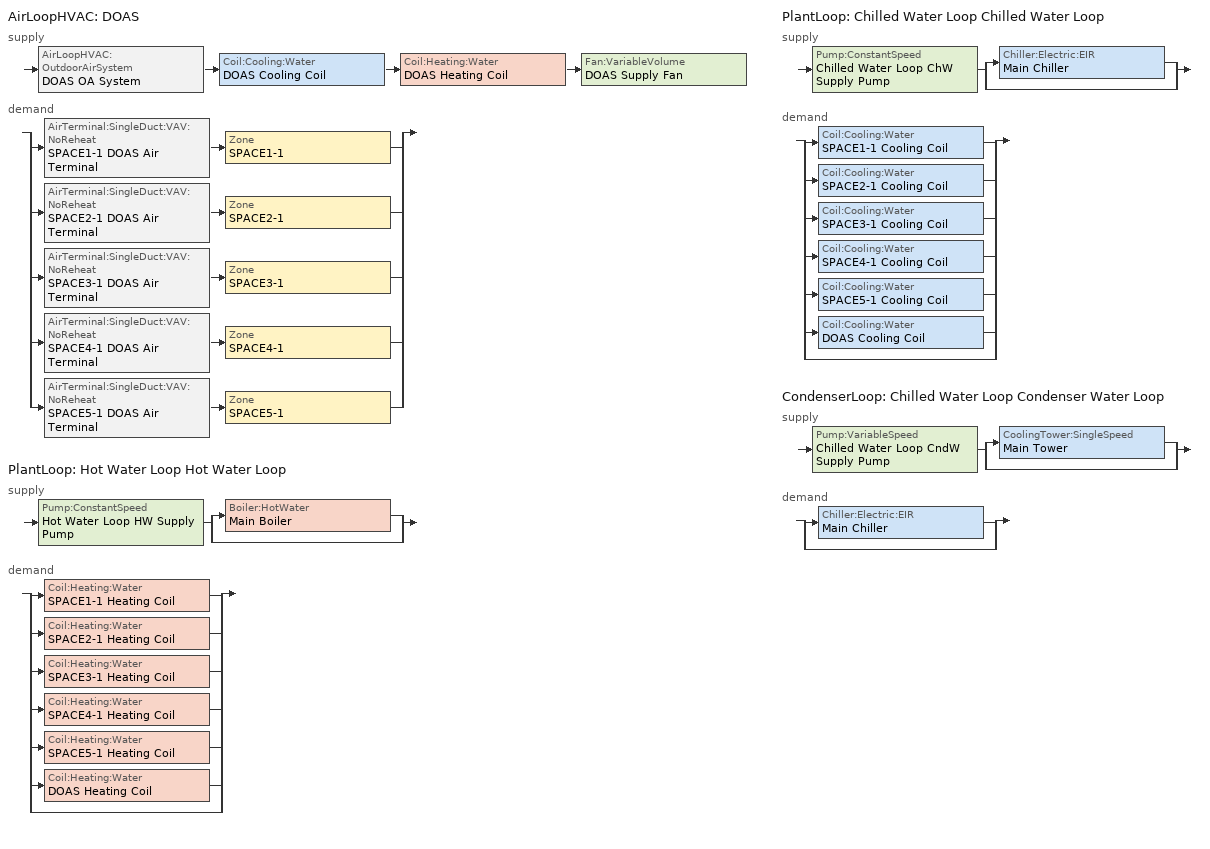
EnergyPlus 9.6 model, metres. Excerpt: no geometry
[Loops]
AirLoopHVAC 'DOAS'
 supply: AirLoopHVAC:OutdoorAirSystem 'DOAS OA System' > Coil:Cooling:Water 'DOAS Cooling Coil' > Coil:Heating:Water 'DOAS Heating Coil' > Fan:VariableVolume 'DOAS Supply Fan'
 demand: split
  | AirTerminal:SingleDuct:VAV:NoReheat 'SPACE1-1 DOAS Air Terminal' > Zone 'SPACE1-1'
  | AirTerminal:SingleDuct:VAV:NoReheat 'SPACE2-1 DOAS Air Terminal' > Zone 'SPACE2-1'
  | AirTerminal:SingleDuct:VAV:NoReheat 'SPACE3-1 DOAS Air Terminal' > Zone 'SPACE3-1'
  | AirTerminal:SingleDuct:VAV:NoReheat 'SPACE4-1 DOAS Air Terminal' > Zone 'SPACE4-1'
  | AirTerminal:SingleDuct:VAV:NoReheat 'SPACE5-1 DOAS Air Terminal' > Zone 'SPACE5-1'
PlantLoop 'Hot Water Loop Hot Water Loop'
 supply: Pump:ConstantSpeed 'Hot Water Loop HW Supply Pump' > split
  | Boiler:HotWater 'Main Boiler'
  | bypass
 demand: split
  | Coil:Heating:Water 'SPACE1-1 Heating Coil'
  | Coil:Heating:Water 'SPACE2-1 Heating Coil'
  | Coil:Heating:Water 'SPACE3-1 Heating Coil'
  | Coil:Heating:Water 'SPACE4-1 Heating Coil'
  | Coil:Heating:Water 'SPACE5-1 Heating Coil'
  | Coil:Heating:Water 'DOAS Heating Coil'
  | bypass
PlantLoop 'Chilled Water Loop Chilled Water Loop'
 supply: Pump:ConstantSpeed 'Chilled Water Loop ChW Supply Pump' > split
  | Chiller:Electric:EIR 'Main Chiller'
  | bypass
 demand: split
  | Coil:Cooling:Water 'SPACE1-1 Cooling Coil'
  | Coil:Cooling:Water 'SPACE2-1 Cooling Coil'
  | Coil:Cooling:Water 'SPACE3-1 Cooling Coil'
  | Coil:Cooling:Water 'SPACE4-1 Cooling Coil'
  | Coil:Cooling:Water 'SPACE5-1 Cooling Coil'
  | Coil:Cooling:Water 'DOAS Cooling Coil'
  | bypass
CondenserLoop 'Chilled Water Loop Condenser Water Loop'
 supply: Pump:VariableSpeed 'Chilled Water Loop CndW Supply Pump' > split
  | CoolingTower:SingleSpeed 'Main Tower'
  | bypass
 demand: split
  | Chiller:Electric:EIR 'Main Chiller'
  | bypass
[ThermostatSetpoint:DualSetpoint]
All Zones Dual SP Control: Heating Setpoint Temperature Schedule=Htg-SetP-Sch; Cooling Setpoint Temperature Schedule=Clg-SetP-Sch
[ZoneControl:Thermostat] Control Type Schedule=HVACTemplate-Always 4; Control=All Zones Dual SP Control
Name | Zone or ZoneList
SPACE1-1 Thermostat | SPACE1-1
SPACE2-1 Thermostat | SPACE2-1
SPACE3-1 Thermostat | SPACE3-1
SPACE4-1 Thermostat | SPACE4-1
SPACE5-1 Thermostat | SPACE5-1
[DesignSpecification:OutdoorAir] Outdoor Air Method=flow/person; Outdoor Air Flow per Person {m3/s}=0.00944; Outdoor Air Flow per Zone Floor Area {m3/s-m2}=0; Outdoor Air Flow per Zone {m3/s}=0
SZ DSOA SPACE1-1; SZ DSOA SPACE2-1; SZ DSOA SPACE3-1; SZ DSOA SPACE4-1; SZ DSOA SPACE5-1
[Sizing:Zone] Zone Cooling Design Supply Air Temperature Input Method=SupplyAirTemperature; Zone Cooling Design Supply Air Temperature {C}=12.5; Zone Cooling Design Supply Air Temperature Difference {delta C}=11.11; Zone Heating Design Supply Air Temperature Input Method=SupplyAirTemperature; Zone Heating Design Supply Air Temperature {C}=50; Zone Cooling Design Supply Air Humidity Ratio {kg-H20/kg-air}=0.008; Zone Heating Design Supply Air Humidity Ratio {kg-H2O/kg-air}=0.008; Cooling Design Air Flow Method=DesignDay; Cooling Design Air Flow Rate {m3/s}=0; Cooling Minimum Air Flow Fraction=0; Heating Design Air Flow Method=DesignDay; Heating Design Air Flow Rate {m3/s}=0; Heating Maximum Air Flow Fraction=0
Name | Design Specification Outdoor Air Object | Design Specification Zone Air Distribution Object
SPACE1-1 | SZ DSOA SPACE1-1 | SZ DSZAD SPACE1-1
SPACE2-1 | SZ DSOA SPACE2-1 | SZ DSZAD SPACE2-1
SPACE3-1 | SZ DSOA SPACE3-1 | SZ DSZAD SPACE3-1
SPACE4-1 | SZ DSOA SPACE4-1 | SZ DSZAD SPACE4-1
SPACE5-1 | SZ DSOA SPACE5-1 | SZ DSZAD SPACE5-1
[DesignSpecification:ZoneAirDistribution] Zone Air Distribution Effectiveness in Cooling Mode=1; Zone Air Distribution Effectiveness in Heating Mode=1
SZ DSZAD SPACE1-1; SZ DSZAD SPACE2-1; SZ DSZAD SPACE3-1; SZ DSZAD SPACE4-1; SZ DSZAD SPACE5-1
[Zone equipment]
SPACE1-1: SPACE1-1 DOAS Air Terminal, SPACE1-1 Fan Coil
SPACE2-1: SPACE2-1 DOAS Air Terminal, SPACE2-1 Fan Coil
SPACE3-1: SPACE3-1 DOAS Air Terminal, SPACE3-1 Fan Coil
SPACE4-1: SPACE4-1 DOAS Air Terminal, SPACE4-1 Fan Coil
SPACE5-1: SPACE5-1 DOAS Air Terminal, SPACE5-1 Fan Coil
[AirTerminal:SingleDuct:VAV:NoReheat] Maximum Air Flow Rate {m3/s}=autosize; Zone Minimum Air Flow Input Method=Constant; Constant Minimum Air Flow Fraction=1
SPACE1-1 DOAS Air Terminal; SPACE2-1 DOAS Air Terminal; SPACE3-1 DOAS Air Terminal; SPACE4-1 DOAS Air Terminal; SPACE5-1 DOAS Air Terminal
[ZoneHVAC:FourPipeFanCoil] Availability Schedule=FanAvailSched; Capacity Control Method=CyclingFan; Maximum Supply Air Flow Rate {m3/s}=autosize; Low Speed Supply Air Flow Ratio=0.33; Medium Speed Supply Air Flow Ratio=0.66; Maximum Outdoor Air Flow Rate {m3/s}=0; Maximum Cold Water Flow Rate {m3/s}=autosize; Minimum Cold Water Flow Rate {m3/s}=0; Cooling Convergence Tolerance=0.001; Maximum Hot Water Flow Rate {m3/s}=autosize; Minimum Hot Water Flow Rate{m3/s}=0; Heating Convergence Tolerance=0.001
Name | Fan | Cooling Coil | Heating Coil
SPACE1-1 Fan Coil | SPACE1-1 Supply Fan | SPACE1-1 Cooling Coil | SPACE1-1 Heating Coil
SPACE2-1 Fan Coil | SPACE2-1 Supply Fan | SPACE2-1 Cooling Coil | SPACE2-1 Heating Coil
SPACE3-1 Fan Coil | SPACE3-1 Supply Fan | SPACE3-1 Cooling Coil | SPACE3-1 Heating Coil
SPACE4-1 Fan Coil | SPACE4-1 Supply Fan | SPACE4-1 Cooling Coil | SPACE4-1 Heating Coil
SPACE5-1 Fan Coil | SPACE5-1 Supply Fan | SPACE5-1 Cooling Coil | SPACE5-1 Heating Coil
[Fan:SystemModel] Availability Schedule=FanAvailSched; Design Maximum Air Flow Rate {m3/s}=autosize; Speed Control Method=Discrete; Electric Power Minimum Flow Rate Fraction=0; Design Pressure Rise {Pa}=75; Motor Efficiency=0.9; Motor in Airstream Fraction=1; Design Electric Power Consumption {W}=autosize; Design Power Sizing Method=TotalEfficiencyAndPressure; Fan Total Efficiency=0.7; Number of Speeds=1; Speed 1 Flow Fraction=1; Speed 1 Electric Power Fraction=1
SPACE1-1 Supply Fan; SPACE2-1 Supply Fan; SPACE3-1 Supply Fan; SPACE4-1 Supply Fan; SPACE5-1 Supply Fan
[Coil:Cooling:Water] Design Water Flow Rate {m3/s}=autosize; Design Air Flow Rate {m3/s}=autosize; Design Inlet Water Temperature {C}=autosize; Design Inlet Air Temperature {C}=autosize; Design Outlet Air Temperature {C}=autosize; Design Inlet Air Humidity Ratio {kg-H2O/kg-air}=autosize; Design Outlet Air Humidity Ratio {kg-H2O/kg-air}=autosize; Type of Analysis=DetailedAnalysis; Heat Exchanger Configuration=CrossFlow
SPACE1-1 Cooling Coil; SPACE2-1 Cooling Coil; SPACE3-1 Cooling Coil; SPACE4-1 Cooling Coil; SPACE5-1 Cooling Coil; DOAS Cooling Coil
[Coil:Heating:Water] U-Factor Times Area Value {W/K}=autosize; Maximum Water Flow Rate {m3/s}=autosize; Performance Input Method=UFactorTimesAreaAndDesignWaterFlowRate; Rated Inlet Water Temperature=82.2; Rated Inlet Air Temperature=16.6; Rated Outlet Water Temperature=71.1; Rated Outlet Air Temperature=32.2; Rated Ratio for Air and Water Convection=0.5
Name | Rated Capacity | Nominal Capacity
SPACE1-1 Heating Coil; SPACE2-1 Heating Coil; SPACE3-1 Heating Coil; SPACE4-1 Heating Coil; SPACE5-1 Heating Coil | autosize
DOAS Heating Coil |  | autosize
[Sizing:System]
DOAS: Type of Load to Size On=VentilationRequirement; Design Outdoor Air Flow Rate {m3/s}=autosize; Central Heating Maximum System Air Flow Ratio=1; Preheat Design Temperature {C}=2; Preheat Design Humidity Ratio {kg-H2O/kg-air}=0.008; Precool Design Temperature {C}=11; Precool Design Humidity Ratio {kg-H2O/kg-air}=0.008; Central Cooling Design Supply Air Temperature {C}=12.8; Central Heating Design Supply Air Temperature {C}=12.2; Type of Zone Sum to Use=NonCoincident; 100% Outdoor Air in Cooling=Yes; 100% Outdoor Air in Heating=Yes; Central Cooling Design Supply Air Humidity Ratio {kg-H2O/kg-air}=0.00924; Central Heating Design Supply Air Humidity Ratio {kg-H2O/kg-air}=0.003; Cooling Supply Air Flow Rate Method=DesignDay; Cooling Supply Air Flow Rate {m3/s}=0; Heating Supply Air Flow Rate Method=DesignDay; Heating Supply Air Flow Rate {m3/s}=0; System Outdoor Air Method=ZoneSum; Zone Maximum Outdoor Air Fraction=1; Cooling Design Capacity Method=CoolingDesignCapacity; Cooling Design Capacity {W}=autosize; Heating Design Capacity Method=HeatingDesignCapacity; Heating Design Capacity {W}=autosize; Central Cooling Capacity Control Method=OnOff
[AirLoopHVAC]
DOAS: Design Supply Air Flow Rate {m3/s}=autosize
[SetpointManager:Scheduled]
DOAS Heating Supply Air Temp Manager: Control Variable=Temperature; Schedule=HVACTemplate-Always 12.2; Setpoint Node or NodeList=DOAS Supply Path Inlet
[SetpointManager:MixedAir] Control Variable=Temperature
Name | Setpoint Node or NodeList
DOAS Heating Coil Air Temp Manager | DOAS Heating Coil Outlet
DOAS Heat Recovery Air Temp Manager | DOAS Heat Recovery Supply Outlet
DOAS Heat Recovery Economizer Temp Manager | DOAS Mixed Air Outlet
[Controller:WaterCoil] Control Variable=Temperature; Actuator Variable=Flow; Controller Convergence Tolerance {deltaC}=autosize; Maximum Actuated Flow {m3/s}=autosize; Minimum Actuated Flow {m3/s}=0
Name | Action
DOAS Cooling Coil Controller | Reverse
DOAS Heating Coil Controller | Normal
[Fan:VariableVolume]
DOAS Supply Fan: Availability Schedule=OCCUPY-1; Fan Efficiency=0.7; Pressure Rise {Pa}=1000; Maximum Flow Rate {m3/s}=autosize; Fan Minimum Flow Rate Input Method For Fan Power=Fraction; Minimum Flow Fraction For Fan Power=0; Motor Efficiency=0.9; Motor in Airstream Fraction=1; Fan Power Coefficient 1=0.00153024; Fan Power Coefficient 2=0.00520806; Fan Power Coefficient 3=1.10862; Fan Power Coefficient 4=-0.116356; Fan Power Coefficient 5=0
[Controller:OutdoorAir]
DOAS OA Controller: Minimum Outdoor Air Flow Rate {m3/s}=autosize; Maximum Outdoor Air Flow Rate {m3/s}=autosize; Economizer Control Type=DifferentialEnthalpy; Economizer Control Action Type=MinimumFlowWithBypass; Economizer Minimum Limit Dry-Bulb Temperature {C}=12.2; Lockout Type=NoLockout; Minimum Limit Type=ProportionalMinimum
[HeatExchanger:AirToAir:SensibleAndLatent]
Heat exchanger=DOAS Heat Recovery; Nominal supply air flow rate {m3/s}=autosize; Sensible Effectiveness at 100% Heating Air Flow=0.7; Latent Effectiveness at 100% Heating Air Flow=0.65; Sensible Effectiveness at 75% Heating Air Flow=0.75; Latent Effectiveness at 75% Heating Air Flow=0.7; Sensible Effectiveness at 100% Cooling Air Flow=0.7; Latent Effectiveness at 100% Cooling Air Flow=0.65; Sensible Effectiveness at 75% Cooling Air Flow=0.75; Latent Effectiveness at 75% Cooling Air Flow=0.7; Nominal electric power {W}=0; Supply Air Outlet Temperature Control=Yes; Heat Exchanger Type=Plate; Frost Control Type=MinimumExhaustTemperature; Threshold Temperature=1.7; Initial Defrost Time Fraction=0.083; Rate of Defrost Time Fraction Increase=0.012; Economizer Lockout=Yes
[Boiler:HotWater]
Main Boiler: Fuel Type=NaturalGas; Nominal Capacity {W}=autosize; Nominal Thermal Efficiency=0.8; Efficiency Curve Temperature Evaluation Variable=LeavingBoiler; Normalized Boiler Efficiency Curve=Main Boiler Efficiency Curve; Max Design Boiler Water Flow Rate {m3/s}=autosize; Minimum Part Load Ratio=0; Maximum Part Load Ratio=1.1; Optimum Part Load Ratio=1; Temp Upper Limit Water Outlet {C}=100; Boiler Flow Mode=ConstantFlow; Parasitic Electric Load {W}=0; Sizing Factor=1
[Chiller:Electric:EIR]
Main Chiller: Reference Capacity {W}=autosize; Reference COP {W/W}=3.2; Reference Leaving Chilled Water Temperature {C}=6.67; Reference Entering Condenser Fluid Temperature {C}=29.4; Reference Evaporator Volumetric Water Flow Rate {m3/s}=autosize; Reference Condenser Volumetric Water Flow Rate {m3/s}=autosize; Cooling Capacity Function of Temperature Curve=Main Chiller RecipCapFT; Electric Input to Cooling Output Ratio Function of Temperature Curve=Main Chiller RecipEIRFT; Electric Input to Cooling Output Ratio Function of Part Load Ratio Curve=Main Chiller RecipEIRFPLR; Minimum Part Load Ratio=0; Maximum Part Load Ratio=1; Optimum Part Load Ratio=1; Minimum Unloading Ratio=0.25; Condenser Type=WaterCooled; Compressor Motor Efficiency=1; Leaving Chilled Water Lower Temperature Limit {C}=5; Chiller Flow Mode=ConstantFlow; Design Heat Recovery Water Flow Rate {m3/s}=0; Sizing Factor=1
[CoolingTower:SingleSpeed]
Main Tower: Design Water Flow Rate {m3/s}=autosize; Design Air Flow Rate {m3/s}=autosize; Design Fan Power {W}=autosize; Design U-Factor Times Area Value {W/K}=autosize; Free Convection Air Flow Rate {m3/s}=autocalculate; Free Convection U-Factor Times Area Value {W/K}=autocalculate; Performance Input Method=UFactorTimesAreaAndDesignWaterFlowRate; Free Convection Capacity {W}=autocalculate; Evaporation Loss Mode=SaturatedExit; Drift Loss Percent {percent}=0.008; Blowdown Calculation Mode=ConcentrationRatio; Blowdown Concentration Ratio=3; Capacity Control=FanCycling; Sizing Factor=1
[Sizing:Plant]
Name | Loop Type | Design loop exit temperature {C} | Design loop delta T {deltaC}
Hot Water Loop Hot Water Loop | Heating | 82 | 11
Chilled Water Loop Chilled Water Loop | Cooling | 7.22 | 6.67
Chilled Water Loop Condenser Water Loop | Condenser | 29.4 | 5.6
[PlantLoop] Fluid Type=Water; Maximum Loop Volumetric Flow Rate {m3/s}=autosize; Minimum Loop Volumetric Flow Rate {m3/s}=0; volume of the plant loop {m3}=autosize; Load Distribution Scheme=SequentialLoad; Plant Loop Demand Calculation Scheme=SingleSetpoint
Name | PlantEquipmentOperationSchemes | Maximum Loop Temperature {C} | Minimum Loop Temperature {C} | Common Pipe Simulation
Hot Water Loop Hot Water Loop | Hot Water Loop Operation | 100 | 10
Chilled Water Loop Chilled Water Loop | Chilled Water Loop Chiller Operation | 98 | 1 | None
[PlantEquipmentOperationSchemes] Control Scheme Schedule=HVACTemplate-Always 1
Name | Control Scheme
Hot Water Loop Operation | Hot Water Loop Operation All Hours
Chilled Water Loop Chiller Operation | Chilled Water Loop Chiller Operation All Hours
[PlantEquipmentOperation:HeatingLoad]
Hot Water Loop Operation All Hours: Load Range Lower Limit 1 {W}=0; Load Range Upper Limit 1 {W}=1000000000000000; Priority Control 1 Equipment List=Hot Water Loop All Equipment
[PlantEquipmentList]
Hot Water Loop All Equipment: Main Boiler
Chilled Water Loop All Chillers: Main Chiller
[Pump:ConstantSpeed] Rated Volumetric Flow Rate {m3/s}=autosize; Rated Pump Head {Pa}=179352; Rated Power Consumption {W}=autosize; Motor Efficiency=0.9; Fraction of Motor Inefficiencies to Fluid Stream=0; Pump Control Type=INTERMITTENT
Hot Water Loop HW Supply Pump; Chilled Water Loop ChW Supply Pump
[PlantEquipmentOperation:CoolingLoad] Load Range Lower Limit 1 {W}=0; Load Range Upper Limit 1 {W}=1000000000000000
Name | Priority Control 1 Equipment List
Chilled Water Loop Chiller Operation All Hours | Chilled Water Loop All Chillers
Chilled Water Loop Condenser Operation All Hours | Chilled Water Loop All Condensers
[CondenserLoop]
Chilled Water Loop Condenser Water Loop: Fluid Type=Water; Condenser Operation Scheme List=Chilled Water Loop Condenser Operation; Maximum Loop Temperature {C}=80; Minimum Loop Temperature {C}=5; Maximum Loop Volumetric Flow Rate {m3/s}=autosize; Minimum Loop Volumetric Flow Rate {m3/s}=0; volume of the plant loop {m3}=autosize; Load Distribution Scheme=SequentialLoad
[CondenserEquipmentOperationSchemes]
Chilled Water Loop Condenser Operation: Control Scheme=Chilled Water Loop Condenser Operation All Hours; Control Scheme Schedule=HVACTemplate-Always 1
[CondenserEquipmentList]
Chilled Water Loop All Condensers: Main Tower
[Pump:VariableSpeed]
Chilled Water Loop CndW Supply Pump: Rated Volumetric Flow Rate {m3/s}=autosize; Rated Pump Head {Pa}=179352; Rated Power Consumption {W}=autosize; Motor Efficiency=0.9; Fraction of Motor Inefficiencies to Fluid Stream=0; Coefficient 1 of the Part Load Performance Curve=0; Coefficient 2 of the Part Load Performance Curve=0; Coefficient 3 of the Part Load Performance Curve=1; Coefficient 4 of the Part Load Performance Curve=0; Min Flow Rate while operating in variable flow capacity {m3/s}=0; Pump Control Type=INTERMITTENT
[Schedule:Compact]
OCCUPY-1: Through: 12/31, For: WeekDays SummerDesignDay CustomDay1 CustomDay2, Until: 8:00, 0, Until: 11:00, 1, Until: 12:00, 0.8, Until: 13:00, 0.4, Until: 14:00, 0.8, Until: 18:00, 1, Until: 19:00, 0.5, Until: 21:00, 0.1, Until: 24:00, 0, For: Weekends WinterDesignDay Holiday, Until: 24:00, 0
Htg-SetP-Sch: Through: 12/31, For: WeekDays CustomDay1 CustomDay2, Until: 6:00, 13, Until: 7:00, 18, Until: 21:00, 23, Until: 24:00, 13, For: WeekEnds Holiday, Until: 24:00, 13, For: SummerDesignDay, Until: 24:00, 13, For: WinterDesignDay, Until: 24:00, 23
Clg-SetP-Sch: Through: 12/31, For: WeekDays CustomDay1 CustomDay2, Until: 7:00, 32, Until: 21:00, 24, Until: 24:00, 32, For: WeekEnds Holiday, Until: 24:00, 32, For: SummerDesignDay, Until: 24:00, 24, For: WinterDesignDay, Until: 24:00, 32
FanAvailSched: Through: 12/31, For: WeekDays CustomDay1 CustomDay2, Until: 7:00, 0, Until: 21:00, 1, Until: 24:00, 0, For: Weekends Holiday, Until: 24:00, 0, For: SummerDesignDay, Until: 24:00, 1, For: WinterDesignDay, Until: 24:00, 1
HVACTemplate-Always 4: Through: 12/31, For: AllDays, Until: 24:00, 4
HVACTemplate-Always 12.2: Through: 12/31, For: AllDays, Until: 24:00, 12.2
HVACTemplate-Always 1: Through: 12/31, For: AllDays, Until: 24:00, 1
[Curve:Quadratic] Minimum Value of x=0; Maximum Value of x=1
Name | Coefficient1 Constant | Coefficient2 x | Coefficient3 x**2
Main Boiler Efficiency Curve | 0.97 | 0.0633 | -0.0333
Main Chiller RecipEIRFPLR | 0.088065 | 1.137742 | -0.225806
[Curve:Biquadratic] Minimum Value of x=5; Maximum Value of x=10; Minimum Value of y=24; Maximum Value of y=35
Name | Coefficient1 Constant | Coefficient2 x | Coefficient3 x**2 | Coefficient4 y | Coefficient5 y**2 | Coefficient6 x*y
Main Chiller RecipCapFT | 0.507883 | 0.145228 | -0.00625644 | -0.0011178 | -0.0001296 | -0.00028188
Main Chiller RecipEIRFT | 1.03076 | -0.103536 | 0.00710208 | 0.0093186 | 0.00031752 | -0.00104328
